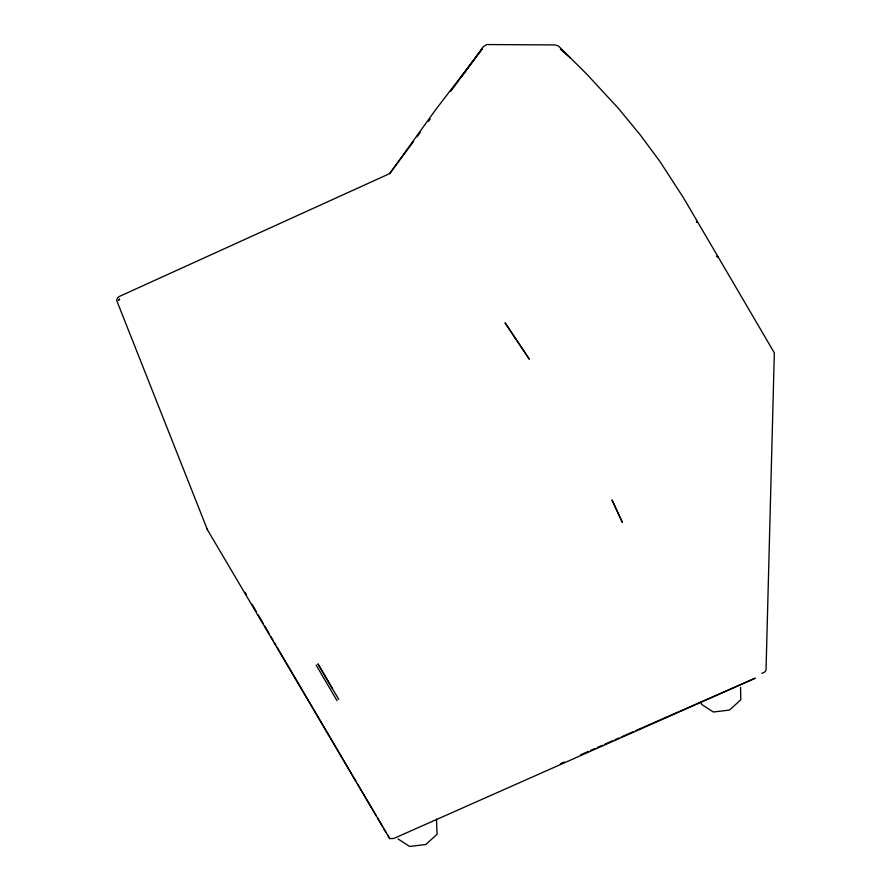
<?xml version="1.0" encoding="UTF-8"?>
<svg xmlns="http://www.w3.org/2000/svg" width="891" height="891" viewBox="0 0 891 891"><rect width="100%" height="100%" fill="white"/><g stroke="black" fill="none" stroke-linecap="round" stroke-linejoin="round"><path stroke-width="1.34" d="M635.528 730.72L755.256 678.185L393.822 838.453L389.701 838.598L207.458 529.811L116.665 300.412L117.712 297.583L119.517 296.38L389.69 173.6L435.732 109.615L482.254 48.849L461.594 76.693M457.072 82.729L483.212 46.822L486.72 44.55L554.97 44.929L558.401 45.953L587.035 74.432L618.499 108.49L640.072 134.675L659.819 161.316L683.609 198.014L774.335 352.858L766.037 670.01A4.611 3.464 -15.1 0 1 761.738 673.262M389.69 173.6L413.658 141.301M416.966 136.846L420.262 132.391M428.526 121.254L430.186 119.026M450.846 91.172L456.637 83.375M560.372 763.698L564.192 762.028M580.754 754.755L588.394 751.403M590.945 750.289L594.765 748.607M597.315 747.493L602.405 745.255M604.956 744.141L612.596 740.789M615.146 739.664L618.967 737.993M621.517 736.868L632.978 731.845M398.121 838.988L409.648 846.45L425.775 844.512L437.069 834.31L436.479 819.141M560.406 49.272L570.184 57.792M355.854 781.229L277.146 647.323M357.258 783.612L376.303 815.889M377.706 818.283L382.651 826.648M384.054 829.042L386.171 832.628M387.585 835.012L389.701 838.598M332.343 688.476L317.942 663.873L338.758 699.424M316.16 665.065L336.976 700.616M245.114 592.303L246.506 594.698M252.075 604.265L256.252 611.438M258.345 615.024L263.224 623.399M264.616 625.794L269.483 634.169M270.875 636.553L272.969 640.15M274.361 642.534L275.753 644.928M700.827 701.997L701.807 704.547L713.335 711.998L729.462 710.06L740.755 699.858L740.599 687.373M207.18 528.808L207.458 529.811M119.55 299.198L118.536 300.401L119.606 299.153M697.419 222.271L696.461 221.725L697.419 222.271M717.701 256.886L716.743 256.33L717.701 256.886M515.031 337.711L505.03 322.82L529.321 359.196L515.031 337.711M622.375 522.416L612.095 500.185L622.375 522.416"/></g></svg>
